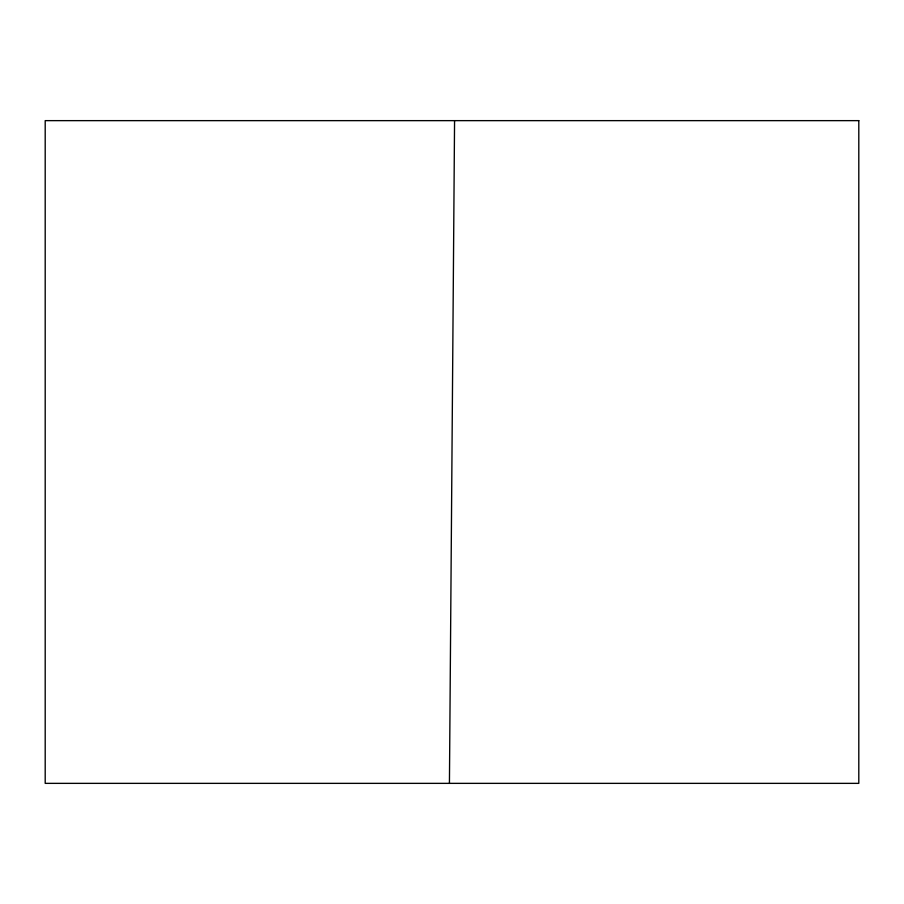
<?xml version="1.0" encoding="UTF-8"?>
<svg xmlns="http://www.w3.org/2000/svg" width="904" height="904" viewBox="0 0 904 904"><rect width="100%" height="100%" fill="white"/><g stroke="black" fill="none" stroke-linecap="round" stroke-linejoin="round"><path stroke-width="1.36" d="M449.435 783.361L454.565 120.639M858.8 120.639L45.2 120.639L45.2 783.361L858.8 783.361L858.8 120.639"/></g></svg>
